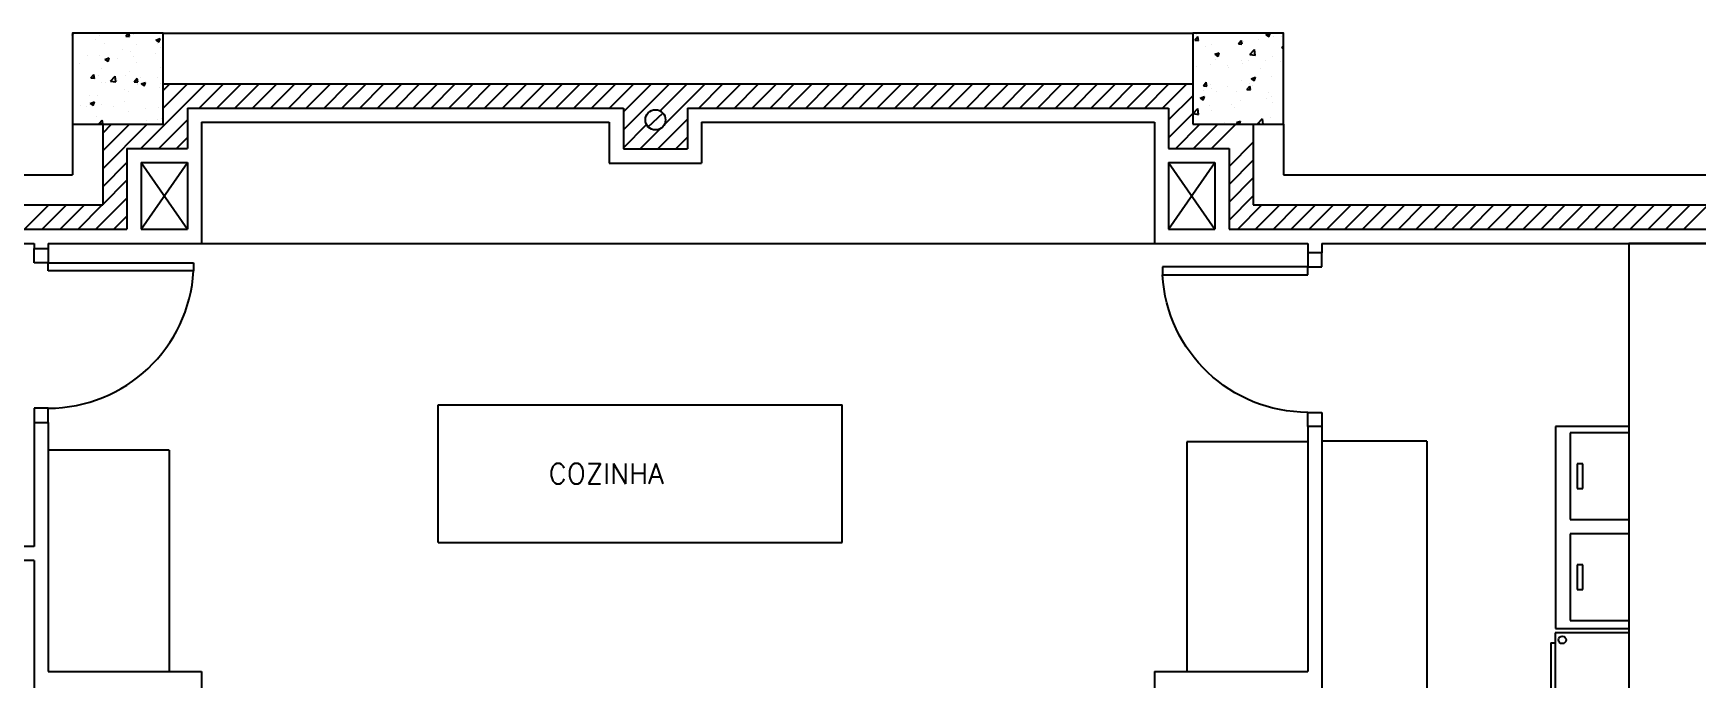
# Model space of a CAD drawing. Extents: x 33.7 to 63.4, y -76.7 to 11.5.
# Drawn here: x 43.4 to 51.65, y -8.72 to -5.52 of the extents above; entities that cross this region are included whole.
import ezdxf

# ---------------------------------------------------------------- set-up
doc = ezdxf.new("R2010")
doc.units = 0
doc.header["$LTSCALE"] = 0.375
doc.layers.get('0').update_dxf_attribs({"linetype": 'CONTINUOUS'})
for name, color, linetype in [('AUX', 7, 'CONTINUOUS'), ('CARPINTERIA', 44, 'CONTINUOUS'), ('INSONORIZACION', 43, 'CONTINUOUS'), ('MUEBLES', 1, 'CONTINUOUS'), ('MUROS', 3, 'CONTINUOUS'), ('PILARES', 2, 'CONTINUOUS'), ('TEXTOS', 2, 'CONTINUOUS')]:
    doc.layers.add(name, color=color, linetype=linetype)
doc.styles.get("Standard").update_dxf_attribs({"font": 'simplex', "height": 0.1})

# ---------------------------------------------------------------- blocks, each defined once
blk = doc.blocks.new('$HO07200007N')
at = {"color": 0}
for p, q in [((0.07, 0), (0.07, 0.72)), ((0.07, 0.72), (0.11, 0.72)), ((0.11, 0.72), (0.11, 0)), ((0, 0), (0.07, 0)), ((0.07, 0), (0.07, -0.07)), ((0.11, 0), (0.07, 0)), ((0.07, -0.07), (0, -0.07))]:
    blk.add_line(p, q, dxfattribs=at)
blk.add_arc((0.0679, -0.0009), 0.7221, 0.06887, 86.65797, dxfattribs=at)
blk = doc.blocks.new('$P107200007N07000N')
at = {"color": 0}
for p, q in [((0, 0.07), (0, 0.07)), ((0, 0), (0, 0)), ((0.86, 0.07), (0.79, 0.07)), ((0.79, 0.07), (0.79, 0)), ((0.79, 0), (0.86, 0)), ((0.86, 0.07), (0.86, 0.07)), ((0.86, 0), (0.86, 0))]:
    blk.add_line(p, q, dxfattribs=at)
at = {"color": 0, "invisible_edges": 15}
blk.add_3dface([(0, 0), (0.86, 0), (0.86, 0.07), (0, 0.07)], dxfattribs=at)
at = {"color": 0}
blk.add_blockref('$HO07200007N', (0, 0.07), dxfattribs=at)
blk = doc.blocks.new('*X19')
at = {"color": 0}
for p, q in [((156.8585, 142.1206), (156.8618, 142.1219)), ((156.8585, 142.1116), (156.8619, 142.1218)), ((156.8596, 142.076), (156.8596, 142.076)), ((156.9732, 142.091), (156.9732, 142.091)), ((156.9947, 142.1127), (156.9947, 142.1127)), ((157.0183, 142.0722), (157.0183, 142.0722)), ((157.1232, 142.1087), (157.1353, 142.1231)), ((157.1232, 142.1087), (157.1411, 142.1071)), ((157.1412, 142.107), (157.1382, 142.1231)), ((157.1626, 142.1159), (157.1626, 142.1159)), ((157.272, 142.0898), (157.293, 142.0979)), ((157.272, 142.0898), (157.2869, 142.0797)), ((157.2815, 142.0742), (157.2815, 142.0742)), ((157.287, 142.0796), (157.2931, 142.0978)), ((162.4194, 142.0893), (162.4338, 142.1066)), ((162.4194, 142.0893), (162.4373, 142.0878)), ((162.4253, 142.1194), (162.4253, 142.1194)), ((162.4374, 142.0876), (162.4339, 142.1064)), ((162.6345, 142.0705), (162.649, 142.0877)), ((162.6345, 142.0705), (162.6525, 142.0689)), ((162.6526, 142.0688), (162.6491, 142.0876)), ((162.6561, 142.0887), (162.6561, 142.0887)), ((162.6612, 142.0843), (162.6612, 142.0843)), ((162.7363, 142.0942), (162.7363, 142.0942)), ((162.7707, 142.1158), (162.7898, 142.1231)), ((162.7707, 142.1158), (162.7856, 142.1057)), ((162.7857, 142.1056), (162.7916, 142.1231)), ((162.8076, 142.1079), (162.8076, 142.1079)), ((162.8499, 142.1091), (162.8499, 142.1091)), ((156.9316, 142.0141), (156.9316, 142.0141)), ((156.9911, 142.0128), (156.9911, 142.0128)), ((157.0199, 141.9931), (157.0409, 142.0011)), ((157.0199, 141.9931), (157.0348, 141.983)), ((157.0349, 141.9829), (157.041, 142.001)), ((157.0837, 141.9976), (157.0837, 141.9976)), ((157.1065, 142.0441), (157.1065, 142.0441)), ((157.1451, 142.0339), (157.1451, 142.0339)), ((157.1588, 142.0075), (157.1588, 142.0075)), ((157.1784, 142.0654), (157.1784, 142.0654)), ((157.2724, 142.0224), (157.2724, 142.0224)), ((157.2966, 142.0531), (157.2966, 142.0531)), ((162.4717, 142.0593), (162.4717, 142.0593)), ((162.5021, 142.0676), (162.5021, 142.0676)), ((162.5186, 142.019), (162.5396, 142.0271)), ((162.5186, 142.019), (162.5335, 142.009)), ((162.523, 141.9946), (162.523, 141.9946)), ((162.5337, 142.0089), (162.5397, 142.027)), ((162.5399, 142.0144), (162.5399, 142.0144)), ((162.6524, 141.9888), (162.6524, 141.9888)), ((162.6831, 141.9879), (162.6831, 141.9879)), ((162.6909, 142.0181), (162.7143, 142.0425)), ((162.6909, 142.0181), (162.7176, 142.014)), ((162.7177, 142.0138), (162.7144, 142.0423)), ((162.7149, 142.0445), (162.7149, 142.0445)), ((162.771, 141.9908), (162.771, 141.9908)), ((162.804, 142.008), (162.804, 142.008)), ((162.8497, 142.0517), (162.8585, 142.0622)), ((162.8497, 142.0517), (162.8585, 142.0509)), ((156.8943, 141.9726), (156.8943, 141.9726)), ((156.9496, 141.9018), (156.9641, 141.9191)), ((156.9599, 141.9189), (156.9599, 141.9189)), ((156.9677, 141.9001), (156.9642, 141.9189)), ((156.9874, 141.9129), (156.9874, 141.9129)), ((157.0035, 141.9482), (157.0035, 141.9482)), ((157.0471, 141.8862), (157.0705, 141.9106)), ((157.0739, 141.882), (157.0706, 141.9105)), ((157.12, 141.9121), (157.12, 141.9121)), ((157.1414, 141.934), (157.1414, 141.934)), ((157.1784, 141.9783), (157.1784, 141.9783)), ((157.1935, 141.9041), (157.1935, 141.9041)), ((157.2802, 141.9054), (157.2802, 141.9054)), ((157.293, 141.9532), (157.293, 141.9532)), ((162.4261, 141.9611), (162.4261, 141.9611)), ((162.4984, 141.9677), (162.4984, 141.9677)), ((162.5823, 141.966), (162.5823, 141.966)), ((162.5862, 141.9543), (162.5862, 141.9543)), ((162.6574, 141.9758), (162.6574, 141.9758)), ((162.6977, 141.8983), (162.7187, 141.9063)), ((162.7127, 141.8881), (162.7188, 141.9062)), ((162.7464, 141.9476), (162.7464, 141.9476)), ((162.8003, 141.9082), (162.8003, 141.9082)), ((162.8433, 141.9811), (162.8433, 141.9811)), ((156.863, 141.8854), (156.863, 141.8854)), ((156.9496, 141.9018), (156.9675, 141.9003)), ((157.0048, 141.8793), (157.0048, 141.8793)), ((157.0231, 141.8786), (157.0231, 141.8786)), ((157.0471, 141.8862), (157.0738, 141.8821)), ((157.0799, 141.8892), (157.0799, 141.8892)), ((157.118, 141.8432), (157.118, 141.8432)), ((157.1378, 141.8342), (157.1378, 141.8342)), ((157.1648, 141.883), (157.1793, 141.9002)), ((157.1648, 141.883), (157.1827, 141.8814)), ((157.1828, 141.8813), (157.1794, 141.9001)), ((157.1833, 141.8718), (157.1833, 141.8718)), ((157.199, 141.8723), (157.22, 141.8803)), ((157.199, 141.8723), (157.2139, 141.8622)), ((157.214, 141.8621), (157.2201, 141.8802)), ((157.2893, 141.8534), (157.2893, 141.8534)), ((157.293, 141.8733), (157.293, 141.8733)), ((162.461, 141.8637), (162.4755, 141.8809)), ((162.461, 141.8637), (162.4789, 141.8621)), ((162.4633, 141.8421), (162.4633, 141.8421)), ((162.479, 141.862), (162.4756, 141.8808)), ((162.4948, 141.8678), (162.4948, 141.8678)), ((162.5033, 141.8476), (162.5033, 141.8476)), ((162.5275, 141.8354), (162.5275, 141.8354)), ((162.5784, 141.8575), (162.5784, 141.8575)), ((162.6234, 141.8354), (162.6234, 141.8354)), ((162.6488, 141.889), (162.6488, 141.889)), ((162.6762, 141.8448), (162.6906, 141.8621)), ((162.6762, 141.8448), (162.6941, 141.8433)), ((162.6942, 141.8432), (162.6907, 141.862)), ((162.6921, 141.8725), (162.6921, 141.8725)), ((162.6977, 141.8983), (162.7126, 141.8882)), ((162.7025, 141.8655), (162.7025, 141.8655)), ((162.7836, 141.8286), (162.7836, 141.8286)), ((156.9002, 141.7664), (156.9002, 141.7664)), ((156.9259, 141.7609), (156.9259, 141.7609)), ((156.9431, 141.8132), (156.9431, 141.8132)), ((156.9469, 141.7755), (156.9679, 141.7836)), ((156.9469, 141.7755), (156.9618, 141.7654)), ((156.9619, 141.7653), (156.968, 141.7835)), ((156.9838, 141.813), (156.9838, 141.813)), ((157.001, 141.7708), (157.001, 141.7708)), ((157.0603, 141.7596), (157.0603, 141.7596)), ((157.1146, 141.7858), (157.1146, 141.7858)), ((157.2205, 141.7529), (157.2205, 141.7529)), ((157.2857, 141.7535), (157.2857, 141.7535)), ((157.3041, 141.8107), (157.3041, 141.8107)), ((162.4105, 141.7259), (162.4339, 141.7502)), ((162.4244, 141.7395), (162.4244, 141.7395)), ((162.4373, 141.7216), (162.434, 141.7501)), ((162.4456, 141.8015), (162.4666, 141.8096)), ((162.4456, 141.8015), (162.4606, 141.7914)), ((162.4607, 141.7913), (162.4667, 141.8094)), ((162.4911, 141.768), (162.4911, 141.768)), ((162.4995, 141.7392), (162.4995, 141.7392)), ((162.5994, 141.7696), (162.5994, 141.7696)), ((162.6131, 141.7542), (162.6131, 141.7542)), ((162.6452, 141.7891), (162.6452, 141.7891)), ((162.7744, 141.7996), (162.7744, 141.7996)), ((162.7967, 141.8083), (162.7967, 141.8083)), ((162.8026, 141.7791), (162.8026, 141.7791)), ((156.9801, 141.7132), (156.9801, 141.7132)), ((156.9912, 141.6762), (157.0057, 141.6934)), ((156.9912, 141.6762), (157.0092, 141.6746)), ((157.0093, 141.6745), (157.0058, 141.6933)), ((157.1341, 141.7343), (157.1341, 141.7343)), ((157.2197, 141.6731), (157.2209, 141.6746)), ((157.2212, 141.6731), (157.221, 141.6745)), ((157.2252, 141.6924), (157.2252, 141.6924)), ((157.2806, 141.6943), (157.2806, 141.6943)), ((157.3003, 141.7023), (157.3003, 141.7023)), ((162.4105, 141.7259), (162.4372, 141.7217)), ((162.4244, 141.7293), (162.4244, 141.7293)), ((162.565, 141.6821), (162.565, 141.6821)), ((162.6247, 141.6807), (162.6457, 141.6888)), ((162.6247, 141.6807), (162.6359, 141.6731)), ((162.6406, 141.6731), (162.6458, 141.6886)), ((162.6415, 141.6892), (162.6415, 141.6892)), ((162.7252, 141.6753), (162.7252, 141.6753)), ((162.7307, 141.6762), (162.754, 141.7006)), ((162.7307, 141.6762), (162.7506, 141.6731)), ((162.7573, 141.6731), (162.7542, 141.7004)), ((162.793, 141.7084), (162.793, 141.7084))]:
    blk.add_line(p, q, dxfattribs=at)
blk = doc.blocks.new('*X30')
at = {"color": 0}
for p, q in [((157.1979, 141.5531), (157.5179, 141.8731)), ((157.3085, 141.7522), (157.4295, 141.8731)), ((157.3085, 141.8406), (157.3411, 141.8731)), ((157.4863, 141.7531), (157.6063, 141.8731)), ((157.5746, 141.7531), (157.6946, 141.8731)), ((157.663, 141.7531), (157.783, 141.8731)), ((157.7514, 141.7531), (157.8714, 141.8731)), ((157.8398, 141.7531), (157.9598, 141.8731)), ((157.9282, 141.7531), (158.0482, 141.8731)), ((158.0166, 141.7531), (158.1366, 141.8731)), ((158.105, 141.7531), (158.225, 141.8731)), ((158.1934, 141.7531), (158.3134, 141.8731)), ((158.2817, 141.7531), (158.4017, 141.8731)), ((158.3701, 141.7531), (158.4901, 141.8731)), ((158.4585, 141.7531), (158.5785, 141.8731)), ((158.5469, 141.7531), (158.6669, 141.8731)), ((158.6353, 141.7531), (158.7553, 141.8731)), ((158.7237, 141.7531), (158.8437, 141.8731)), ((158.8121, 141.7531), (158.9321, 141.8731)), ((158.9005, 141.7531), (159.0205, 141.8731)), ((158.9889, 141.7531), (159.1089, 141.8731)), ((159.0772, 141.7531), (159.1972, 141.8731)), ((159.1656, 141.7531), (159.2856, 141.8731)), ((159.254, 141.7531), (159.374, 141.8731)), ((159.3424, 141.7531), (159.4624, 141.8731)), ((159.4308, 141.7531), (159.5508, 141.8731)), ((159.5192, 141.7531), (159.6392, 141.8731)), ((159.588, 141.6452), (159.816, 141.8731)), ((159.588, 141.7336), (159.7276, 141.8731)), ((159.7699, 141.7387), (159.9044, 141.8731)), ((159.7914, 141.6718), (159.9927, 141.8731)), ((159.9611, 141.7531), (160.0811, 141.8731)), ((160.0495, 141.7531), (160.1695, 141.8731)), ((160.1379, 141.7531), (160.2579, 141.8731)), ((160.2263, 141.7531), (160.3463, 141.8731)), ((160.3147, 141.7531), (160.4347, 141.8731)), ((160.4031, 141.7531), (160.5231, 141.8731)), ((160.4915, 141.7531), (160.6115, 141.8731)), ((160.5798, 141.7531), (160.6998, 141.8731)), ((160.6682, 141.7531), (160.7882, 141.8731)), ((160.7566, 141.7531), (160.8766, 141.8731)), ((160.845, 141.7531), (160.965, 141.8731)), ((160.9334, 141.7531), (161.0534, 141.8731)), ((161.0218, 141.7531), (161.1418, 141.8731)), ((161.1102, 141.7531), (161.2302, 141.8731)), ((161.1986, 141.7531), (161.3186, 141.8731)), ((161.287, 141.7531), (161.407, 141.8731)), ((161.3753, 141.7531), (161.4953, 141.8731)), ((161.4637, 141.7531), (161.5837, 141.8731)), ((161.5521, 141.7531), (161.6721, 141.8731)), ((161.6405, 141.7531), (161.7605, 141.8731)), ((161.7289, 141.7531), (161.8489, 141.8731)), ((161.8173, 141.7531), (161.9373, 141.8731)), ((161.9057, 141.7531), (162.0257, 141.8731)), ((161.9941, 141.7531), (162.1141, 141.8731)), ((162.0824, 141.7531), (162.2024, 141.8731)), ((162.1708, 141.7531), (162.2908, 141.8731)), ((162.2592, 141.7531), (162.3792, 141.8731)), ((162.2885, 141.694), (162.4085, 141.814)), ((157.0085, 141.4522), (157.2295, 141.6731)), ((157.0085, 141.5406), (157.1411, 141.6731)), ((157.0085, 141.6289), (157.0527, 141.6731)), ((157.2863, 141.5531), (157.4285, 141.6954)), ((159.588, 141.5568), (159.7025, 141.6712)), ((159.7588, 141.5508), (159.9056, 141.6976)), ((162.2885, 141.6056), (162.4085, 141.7256)), ((162.3244, 141.5531), (162.4444, 141.6731)), ((162.4128, 141.5531), (162.5328, 141.6731)), ((162.5012, 141.5531), (162.6212, 141.6731)), ((157.3746, 141.5531), (157.4285, 141.607)), ((159.6704, 141.5508), (159.7694, 141.6498)), ((159.8471, 141.5508), (159.9056, 141.6092)), ((162.5885, 141.4637), (162.7085, 141.5837)), ((162.5885, 141.3753), (162.7085, 141.4953)), ((157.0085, 141.3638), (157.1285, 141.4838)), ((157.0085, 141.2754), (157.1285, 141.3954)), ((162.5885, 141.2869), (162.7085, 141.4069)), ((156.6211, 141.1531), (156.7411, 141.2731)), ((156.7095, 141.1531), (156.8295, 141.2731)), ((156.7979, 141.1531), (156.9179, 141.2731)), ((156.8863, 141.1531), (157.0063, 141.2731)), ((156.9746, 141.1531), (157.1285, 141.307)), ((162.5885, 141.1985), (162.7085, 141.3185)), ((162.6315, 141.1531), (162.7515, 141.2731)), ((162.7199, 141.1531), (162.8399, 141.2731)), ((162.8083, 141.1531), (162.9283, 141.2731)), ((162.8967, 141.1531), (163.0167, 141.2731)), ((162.985, 141.1531), (163.105, 141.2731)), ((163.0734, 141.1531), (163.1934, 141.2731)), ((163.1618, 141.1531), (163.2818, 141.2731)), ((163.2502, 141.1531), (163.3702, 141.2731)), ((163.3386, 141.1531), (163.4586, 141.2731)), ((163.427, 141.1531), (163.547, 141.2731)), ((163.5154, 141.1531), (163.6354, 141.2731)), ((163.6038, 141.1531), (163.7238, 141.2731)), ((163.6922, 141.1531), (163.8122, 141.2731)), ((163.7805, 141.1531), (163.9005, 141.2731)), ((163.8689, 141.1531), (163.9889, 141.2731)), ((163.9573, 141.1531), (164.0773, 141.2731)), ((164.0457, 141.1531), (164.1657, 141.2731)), ((164.1341, 141.1531), (164.2541, 141.2731)), ((164.2225, 141.1531), (164.3425, 141.2731)), ((164.3109, 141.1531), (164.4309, 141.2731)), ((164.3993, 141.1531), (164.5193, 141.2731)), ((164.4877, 141.1531), (164.6077, 141.2731)), ((164.576, 141.1531), (164.696, 141.2731)), ((164.6644, 141.1531), (164.7844, 141.2731)), ((164.7528, 141.1531), (164.8728, 141.2731)), ((164.8412, 141.1531), (164.9612, 141.2731)), ((157.063, 141.1531), (157.1285, 141.2186))]:
    blk.add_line(p, q, dxfattribs=at)

msp = doc.modelspace()

# ---------------------------------------------------------------- linework, layer by layer
at = {"layer": 'AUX'}
for p, q in [((46.4502, -5.9846), (46.5231, -5.9163)), ((43.9384, -6.4917), (44.1684, -6.1617)), ((43.9384, -6.1617), (44.1684, -6.4917)), ((49.0284, -6.4917), (49.2584, -6.1617)), ((49.0284, -6.1617), (49.2584, -6.4917))]:
    msp.add_line(p, q, dxfattribs=at)
msp.add_circle((46.4866, -5.9504), 0.05, dxfattribs=at)
at = {"layer": 'MUEBLES'}
for p, q in [((44.2384, -6.5617), (48.9584, -6.5617)), ((51.9084, -6.5617), (51.3084, -6.5617)), ((51.3084, -6.5617), (51.3084, -12.6617)), ((51.3084, -6.5617), (51.3084, -11.2321)), ((45.4109, -7.3617), (47.4109, -7.3617)), ((45.4109, -8.0417), (45.4109, -7.3617)), ((47.4109, -8.0417), (47.4109, -7.3617)), ((51.3084, -7.4675), (50.9454, -7.4675)), ((50.9454, -7.4675), (50.9454, -8.4675)), ((49.1184, -7.5434), (49.1184, -8.6817)), ((49.7184, -7.5434), (49.1184, -7.5434)), ((50.3079, -7.5414), (49.7884, -7.5414)), ((50.3079, -7.5414), (50.3079, -9.1514)), ((51.0182, -7.4999), (51.0182, -7.9282)), ((51.3084, -7.4999), (51.0182, -7.4999)), ((44.0784, -7.5849), (43.4784, -7.5849)), ((44.0784, -7.5849), (44.0784, -8.6817)), ((51.0801, -7.6536), (51.053, -7.6536)), ((51.053, -7.6536), (51.053, -7.7745)), ((51.0801, -7.7745), (51.0801, -7.6536)), ((51.053, -7.7745), (51.0801, -7.7745)), ((51.0182, -7.9282), (51.3084, -7.9282)), ((45.4109, -8.0417), (47.4109, -8.0417)), ((51.0182, -7.9999), (51.0182, -8.4282)), ((51.3084, -7.9999), (51.0182, -7.9999)), ((51.0182, -7.9999), (51.0182, -8.4282)), ((51.3084, -7.9999), (51.0182, -7.9999)), ((51.053, -8.1536), (51.053, -8.2745)), ((51.0801, -8.1536), (51.053, -8.1536)), ((51.0801, -8.1536), (51.053, -8.1536)), ((51.053, -8.1536), (51.053, -8.2745)), ((51.0801, -8.2745), (51.0801, -8.1536)), ((51.0801, -8.2745), (51.0801, -8.1536)), ((51.053, -8.2745), (51.0801, -8.2745)), ((51.053, -8.2745), (51.0801, -8.2745)), ((50.9454, -8.4675), (51.3084, -8.4675)), ((51.0182, -8.4282), (51.3084, -8.4282)), ((51.0182, -8.4282), (51.3084, -8.4282)), ((50.923, -8.5392), (50.943, -8.5392)), ((50.923, -8.5392), (50.923, -8.9392)), ((51.3084, -8.4892), (50.943, -8.4892)), ((50.943, -8.4892), (50.943, -8.9892))]:
    msp.add_line(p, q, dxfattribs=at)
msp.add_circle((50.979, -8.5246), 0.0186, dxfattribs=at)
at = {"layer": 'MUROS'}
for p, q in [((44.0484, -5.5217), (49.1484, -5.5217)), ((44.0484, -5.7717), (49.1484, -5.7717)), ((44.1684, -5.8917), (46.3279, -5.8917)), ((44.1684, -5.8917), (44.1684, -6.0917)), ((46.3279, -5.8917), (46.3279, -6.0941)), ((46.6454, -5.8917), (46.6454, -6.0941)), ((46.6454, -5.8917), (49.0284, -5.8917)), ((49.0284, -5.8917), (49.0284, -6.0917)), ((43.5984, -5.9717), (43.5984, -6.2217)), ((43.7484, -5.9717), (43.7484, -6.3717)), ((44.2384, -5.9617), (46.2579, -5.9617)), ((44.2384, -5.9617), (44.2384, -6.5617)), ((46.2579, -5.9617), (46.2579, -6.1641)), ((46.7154, -5.9617), (46.7154, -6.1641)), ((46.7154, -5.9617), (48.9584, -5.9617)), ((48.9584, -5.9617), (48.9584, -6.5617)), ((49.4484, -5.9717), (49.4484, -6.3717)), ((49.5984, -5.9717), (49.5984, -6.2217)), ((43.8684, -6.0917), (43.8684, -6.4917)), ((43.8684, -6.0917), (44.1684, -6.0917)), ((46.3279, -6.0941), (46.6454, -6.0941)), ((49.0284, -6.0917), (49.3284, -6.0917)), ((49.3284, -6.0917), (49.3284, -6.4917)), ((43.9384, -6.1617), (43.9384, -6.4917)), ((43.9384, -6.1617), (44.1684, -6.1617)), ((44.1684, -6.1617), (44.1684, -6.4917)), ((46.2579, -6.1641), (46.7154, -6.1641)), ((49.0284, -6.1617), (49.2584, -6.1617)), ((49.0284, -6.1617), (49.0284, -6.4917)), ((49.2584, -6.1617), (49.2584, -6.4917)), ((39.7484, -6.2217), (43.5984, -6.2217)), ((49.5984, -6.2217), (53.2984, -6.2217)), ((39.7484, -6.3717), (43.7484, -6.3717)), ((49.4484, -6.3717), (53.2984, -6.3717)), ((39.8684, -6.4917), (43.8684, -6.4917)), ((43.9384, -6.4917), (44.1684, -6.4917)), ((49.0284, -6.4917), (49.2584, -6.4917)), ((49.3284, -6.4917), (53.0666, -6.4917)), ((39.9384, -6.5617), (43.4084, -6.5617)), ((43.4084, -6.5617), (43.4084, -6.5877)), ((43.4084, -6.5877), (43.4784, -6.5877)), ((43.4784, -6.5617), (43.4784, -6.5877)), ((43.4784, -6.5617), (44.2384, -6.5617)), ((48.9584, -6.5617), (49.7184, -6.5617)), ((49.7184, -6.5617), (49.7184, -6.6081)), ((49.7884, -6.5617), (49.7884, -6.6081)), ((49.7884, -6.5617), (52.9966, -6.5617)), ((49.7884, -6.6081), (49.7184, -6.6081)), ((43.4084, -7.4477), (43.4784, -7.4477)), ((43.4084, -7.4477), (43.4784, -7.4477)), ((43.4084, -7.4477), (43.4084, -8.0617)), ((43.4784, -7.4477), (43.4784, -8.6817)), ((49.7184, -7.4681), (49.7184, -8.6817)), ((49.7884, -7.4681), (49.7184, -7.4681)), ((49.7884, -7.4681), (49.7884, -12.6617)), ((43.4084, -8.0617), (43.0762, -8.0617)), ((43.4084, -8.1317), (43.0762, -8.1317)), ((43.4084, -8.1317), (43.4084, -9.5117)), ((43.4784, -8.6817), (44.2384, -8.6817)), ((44.2384, -8.6817), (44.2384, -9.5117)), ((48.9584, -8.6817), (48.9584, -9.4417)), ((48.9584, -8.6817), (49.7184, -8.6817))]:
    msp.add_line(p, q, dxfattribs=at)
at = {"layer": 'PILARES'}
for points in [[(43.5984, -5.9717), (44.0484, -5.9717), (44.0484, -5.5217), (43.5984, -5.5217)], [(49.1484, -5.9717), (49.5984, -5.9717), (49.5984, -5.5217), (49.1484, -5.5217)]]:
    msp.add_lwpolyline(points, close=True, dxfattribs=at)

# ---------------------------------------------------------------- block references
at = {"layer": 'CARPINTERIA', "rotation": 270}
msp.add_blockref('$P107200007N07000N', (43.4084, -6.5877), dxfattribs=at)
at = {"layer": 'CARPINTERIA', "yscale": -1, "rotation": 270}
msp.add_blockref('$P107200007N07000N', (49.7884, -6.6081), dxfattribs=at)
at = {"layer": 'INSONORIZACION'}
msp.add_blockref('*X30', (-113.2602, -147.6448), dxfattribs=at)
at = {"layer": 'PILARES'}
msp.add_blockref('*X19', (-113.2602, -147.6448), dxfattribs=at)

# ---------------------------------------------------------------- texts
at = {"layer": 'TEXTOS'}
msp.add_text('COZINHA', height=0.1, dxfattribs=at).set_placement((45.9575, -7.7513))

doc.saveas('drawing.dxf')
